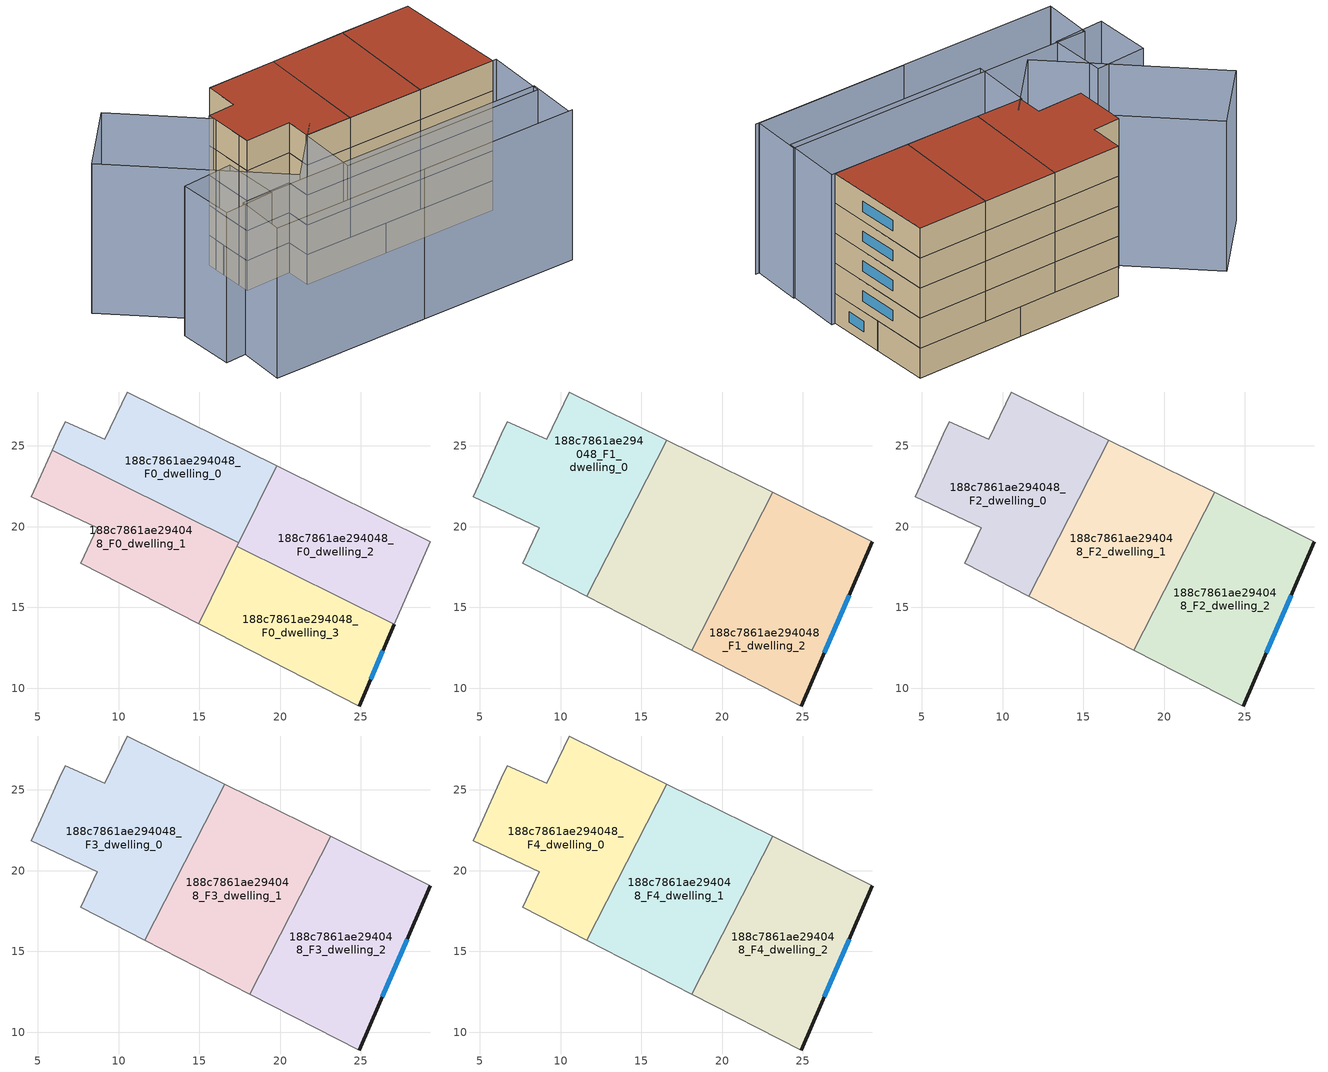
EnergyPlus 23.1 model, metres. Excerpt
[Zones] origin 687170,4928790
188c7861ae294048_F0_dwelling_0
 floor ground (EU_floor_Construction): 19.79,23.77 17.44,19.02 5.9,24.72 6.34,25.71 6.69,26.5 9.14,25.4 10.54,28.34 z0
 wall adiabatic (EU_wall_Construction): 17.44,19.02 19.79,23.77 10.54,28.34 9.14,25.4 6.69,26.5 6.34,25.71 5.9,24.72 z0:3
 wall to 188c7861ae294048_F0_dwelling_1 (EU_wall_Construction): 5.9,24.72 17.44,19.02 z0:3
188c7861ae294048_F0_dwelling_1
 floor ground (EU_floor_Construction): 17.44,19.02 14.95,14 7.65,17.74 8.69,19.95 4.6,21.86 5.07,22.89 5.9,24.72 z0
 wall adiabatic (EU_wall_Construction): 5.9,24.72 5.07,22.89 4.6,21.86 8.69,19.95 7.65,17.74 14.95,14 z0:3
 wall to 188c7861ae294048_F0_dwelling_3 (EU_wall_Construction): 14.95,14 17.32,18.78 z0:3
 wall to 188c7861ae294048_F0_dwelling_2 (EU_wall_Construction): 17.32,18.78 17.44,19.02 z0:3
188c7861ae294048_F0_dwelling_2
 floor ground (EU_floor_Construction): 29.29,19.07 27.08,13.96 17.32,18.78 19.79,23.77 z0
 wall adiabatic (EU_wall_Construction): 27.08,13.96 29.29,19.07 19.79,23.77 17.44,19.02 z0:3
 wall to 188c7861ae294048_F0_dwelling_3 (EU_wall_Construction): 17.32,18.78 27.08,13.96 z0:3
 ceiling adiabatic (EU_roof_Construction): 20.59,17.17 23.12,22.12 19.79,23.77 17.32,18.78 z3
188c7861ae294048_F0_dwelling_3
 floor ground (EU_floor_Construction): 27.08,13.96 24.89,8.9 14.95,14 17.32,18.78 z0
 wall outside (EU_wall_Construction): 24.89,8.9 27.08,13.96 z0:3
 wall adiabatic (EU_wall_Construction): 14.95,14 24.89,8.9 z0:3
 window (EU_Window_Construction): 25.6,10.55 26.37,12.31 z0.98:2.02
 ceiling adiabatic (EU_roof_Construction): 18.13,12.37 20.59,17.17 17.32,18.78 14.96,14 z3
188c7861ae294048_F1_dwelling_0
 floor to 188c7861ae294048_F0_dwelling_0 (EU_floor_Construction): 16.57,25.36 14.16,20.64 5.9,24.72 6.34,25.71 6.69,26.5 9.14,25.4 10.54,28.34 z3
 floor to 188c7861ae294048_F0_dwelling_1 (EU_floor_Construction): 14.16,20.64 11.63,15.7 7.65,17.74 8.69,19.95 4.6,21.86 5.07,22.89 5.9,24.72 z3
 wall adiabatic (EU_wall_Construction): 16.57,25.36 10.54,28.34 9.14,25.4 6.69,26.5 6.34,25.71 5.07,22.89 4.6,21.86 8.69,19.95 7.65,17.74 11.63,15.7 z3:6
 wall to 188c7861ae294048_F1_dwelling_1 (EU_wall_Construction): 11.63,15.7 16.57,25.36 z3:6
188c7861ae294048_F1_dwelling_1
 floor to 188c7861ae294048_F0_dwelling_1 (EU_floor_Construction): 17.44,19.02 14.96,14 11.63,15.7 14.16,20.64 z3
 floor to 188c7861ae294048_F0_dwelling_0 (EU_floor_Construction): 19.79,23.77 17.44,19.02 14.16,20.64 16.57,25.36 z3
 floor adiabatic (EU_floor_Construction): 23.12,22.12 18.13,12.37 14.96,14 19.79,23.77 z3
 wall adiabatic (EU_wall_Construction): 23.12,22.12 16.57,25.36 / 11.63,15.7 18.13,12.37 z3:6
 wall to 188c7861ae294048_F1_dwelling_2 (EU_wall_Construction): 18.13,12.37 23.12,22.12 z3:6
188c7861ae294048_F1_dwelling_2
 floor to 188c7861ae294048_F0_dwelling_2 (EU_floor_Construction): 29.29,19.07 27.08,13.96 20.59,17.17 23.12,22.12 z3
 floor to 188c7861ae294048_F0_dwelling_3 (EU_floor_Construction): 27.08,13.96 24.89,8.9 18.13,12.37 20.59,17.17 z3
 wall outside (EU_wall_Construction): 24.89,8.9 29.29,19.07 z3:6
 wall adiabatic (EU_wall_Construction): 29.29,19.07 23.12,22.12 / 18.13,12.37 24.89,8.9 z3:6
 window (EU_Window_Construction): 26.32,12.21 27.86,15.76 z3.98:5.02
188c7861ae294048_F2_dwelling_0
 floor to 188c7861ae294048_F1_dwelling_0 (EU_floor_Construction): 16.57,25.36 11.63,15.7 7.65,17.74 8.69,19.95 4.6,21.86 5.07,22.89 6.34,25.71 6.69,26.5 9.14,25.4 10.54,28.34 z6
 wall adiabatic (EU_wall_Construction): 16.57,25.36 10.54,28.34 9.14,25.4 6.69,26.5 6.34,25.71 5.07,22.89 4.6,21.86 8.69,19.95 7.65,17.74 11.63,15.7 z6:9
 wall to 188c7861ae294048_F2_dwelling_1 (EU_wall_Construction): 11.63,15.7 16.57,25.36 z6:9
188c7861ae294048_F2_dwelling_1
 floor to 188c7861ae294048_F1_dwelling_1 (EU_floor_Construction): 23.12,22.12 18.13,12.37 11.63,15.7 16.57,25.36 z6
 wall adiabatic (EU_wall_Construction): 23.12,22.12 16.57,25.36 / 11.63,15.7 18.13,12.37 z6:9
 wall to 188c7861ae294048_F2_dwelling_2 (EU_wall_Construction): 18.13,12.37 23.12,22.12 z6:9
188c7861ae294048_F2_dwelling_2
 floor to 188c7861ae294048_F1_dwelling_2 (EU_floor_Construction): 29.29,19.07 24.89,8.9 18.13,12.37 23.12,22.12 z6
 wall outside (EU_wall_Construction): 24.89,8.9 29.29,19.07 z6:9
 wall adiabatic (EU_wall_Construction): 29.29,19.07 23.12,22.12 / 18.13,12.37 24.89,8.9 z6:9
 window (EU_Window_Construction): 26.32,12.21 27.86,15.76 z6.98:8.02
188c7861ae294048_F3_dwelling_0
 floor to 188c7861ae294048_F2_dwelling_0 (EU_floor_Construction): 16.57,25.36 11.63,15.7 7.65,17.74 8.69,19.95 4.6,21.86 5.07,22.89 6.34,25.71 6.69,26.5 9.14,25.4 10.54,28.34 z9
 wall adiabatic (EU_wall_Construction): 16.57,25.36 10.54,28.34 9.14,25.4 6.69,26.5 6.34,25.71 5.07,22.89 4.6,21.86 8.69,19.95 7.65,17.74 11.63,15.7 z9:12
 wall to 188c7861ae294048_F3_dwelling_1 (EU_wall_Construction): 11.63,15.7 16.57,25.36 z9:12
188c7861ae294048_F3_dwelling_1
 floor to 188c7861ae294048_F2_dwelling_1 (EU_floor_Construction): 23.12,22.12 18.13,12.37 11.63,15.7 16.57,25.36 z9
 wall adiabatic (EU_wall_Construction): 23.12,22.12 16.57,25.36 / 11.63,15.7 18.13,12.37 z9:12
 wall to 188c7861ae294048_F3_dwelling_2 (EU_wall_Construction): 18.13,12.37 23.12,22.12 z9:12
188c7861ae294048_F3_dwelling_2
 floor to 188c7861ae294048_F2_dwelling_2 (EU_floor_Construction): 29.29,19.07 24.89,8.9 18.13,12.37 23.12,22.12 z9
 wall outside (EU_wall_Construction): 24.89,8.9 29.29,19.07 z9:12
 wall adiabatic (EU_wall_Construction): 29.29,19.07 23.12,22.12 / 18.13,12.37 24.89,8.9 z9:12
 window (EU_Window_Construction): 26.32,12.21 27.86,15.76 z9.98:11.02
188c7861ae294048_F4_dwelling_0
 floor to 188c7861ae294048_F3_dwelling_0 (EU_floor_Construction): 16.57,25.36 11.63,15.7 7.65,17.74 8.69,19.95 4.6,21.86 5.07,22.89 6.34,25.71 6.69,26.5 9.14,25.4 10.54,28.34 z12
 wall adiabatic (EU_wall_Construction): 16.57,25.36 10.54,28.34 9.14,25.4 6.69,26.5 6.34,25.71 5.07,22.89 4.6,21.86 8.69,19.95 7.65,17.74 11.63,15.7 z12:15
 wall to 188c7861ae294048_F4_dwelling_1 (EU_wall_Construction): 11.63,15.7 16.57,25.36 z12:15
 roof outside (EU_roof_Construction): 11.63,15.7 16.57,25.36 10.54,28.34 9.14,25.4 6.69,26.5 6.34,25.71 5.07,22.89 4.6,21.86 8.69,19.95 7.65,17.74 z15
188c7861ae294048_F4_dwelling_1
 floor to 188c7861ae294048_F3_dwelling_1 (EU_floor_Construction): 23.12,22.12 18.13,12.37 11.63,15.7 16.57,25.36 z12
 wall adiabatic (EU_wall_Construction): 23.12,22.12 16.57,25.36 / 11.63,15.7 18.13,12.37 z12:15
 wall to 188c7861ae294048_F4_dwelling_2 (EU_wall_Construction): 18.13,12.37 23.12,22.12 z12:15
 roof outside (EU_roof_Construction): 18.13,12.37 23.12,22.12 16.57,25.36 11.63,15.7 z15
188c7861ae294048_F4_dwelling_2
 floor to 188c7861ae294048_F3_dwelling_2 (EU_floor_Construction): 29.29,19.07 24.89,8.9 18.13,12.37 23.12,22.12 z12
 wall outside (EU_wall_Construction): 24.89,8.9 29.29,19.07 z12:15
 wall adiabatic (EU_wall_Construction): 29.29,19.07 23.12,22.12 / 18.13,12.37 24.89,8.9 z12:15
 window (EU_Window_Construction): 26.32,12.21 27.86,15.76 z12.98:14.02
 roof outside (EU_roof_Construction): 24.89,8.9 29.29,19.07 23.12,22.12 18.13,12.37 z15
shading: -6.34,13.59 21.04,-0.45 / 20.73,-0.29 -6.37,13.61 / -6.37,13.61 -4.16,17.93 / -4.16,17.93 22.95,4.03 / 22.95,4.03 20.73,-0.29 / 7.57,17.8 25.23,8.73 / 25.23,8.73 22.56,3.54 / 22.56,3.54 4.91,12.61 / 4.91,12.61 7.57,17.8 / 0.55,21.52 -1.61,16.53 / -1.61,16.53 -6.13,18.49 / -6.13,18.49 -3.98,23.48 / -3.98,23.48 0.55,21.52 / 3.06,34.83 9.29,18.36 / 9.29,18.36 1.91,15.56 / 1.91,15.56 -4.33,32.03 / -4.33,32.03 3.06,34.83 z0:15
[Building]
EU S2 Campaign: North Axis=0; Terrain=City; Solar Distribution=FullExterior
[Site:Location]
Bologna: Latitude=44.5; Longitude=11.25; Time Zone=1; Elevation=37
[SizingPeriod:WeatherFileDays]
AnnualSizingPeriod: Begin Month=1; Begin Day of Month=1; End Month=12; End Day of Month=31; Day of Week for Start Day=Monday; Use Weather File Daylight Saving Period=No; Use Weather File Rain and Snow Indicators=No
[MATERIAL]
EU_InternalMass_Material: Roughness=MediumRough; Thickness=0.1; Conductivity=1; Density=1800; Specific Heat=900; Thermal Absorptance=0.9; Solar Absorptance=0.7; Visible Absorptance=0.7
[MATERIAL:NOMASS] Roughness=MediumRough; Thermal Absorptance=0.9; Solar Absorptance=0.7; Visible Absorptance=0.7
Name | Thermal Resistance
EU_wall_NoMass | 0.905828
EU_roof_NoMass | 0.37593
EU_floor_NoMass | 0.67114
[WINDOWMATERIAL:SIMPLEGLAZINGSYSTEM]
EU_Window_SimpleGlazing: UFactor=4.52486; Solar Heat Gain Coefficient=0.85; Visible Transmittance=0.85
[CONSTRUCTION]
EU_wall_Construction: EU_wall_NoMass
EU_roof_Construction: EU_roof_NoMass
EU_floor_Construction: EU_floor_NoMass
EU_InternalMass_Construction: EU_InternalMass_Material
EU_Window_Construction: EU_Window_SimpleGlazing
[ZONE] Type=1; Multiplier=1; Ceiling Height=autocalculate; Floor Area=autocalculate; Part of Total Floor Area=Yes
Name | Volume
188c7861ae294048_F0_dwelling_0 | 179.324
188c7861ae294048_F1_dwelling_0; 188c7861ae294048_F2_dwelling_0; 188c7861ae294048_F3_dwelling_0; 188c7861ae294048_F4_dwelling_0 | 239.109
188c7861ae294048_F0_dwelling_1 | 179.318
188c7861ae294048_F1_dwelling_1; 188c7861ae294048_F2_dwelling_1; 188c7861ae294048_F3_dwelling_1; 188c7861ae294048_F4_dwelling_1 | 239.099
188c7861ae294048_F0_dwelling_2 | 179.329
188c7861ae294048_F1_dwelling_2; 188c7861ae294048_F2_dwelling_2; 188c7861ae294048_F3_dwelling_2; 188c7861ae294048_F4_dwelling_2 | 239.098
188c7861ae294048_F0_dwelling_3 | 179.331
[INTERNALMASS] Construction=EU_InternalMass_Construction
Name | Zone or ZoneList | Surface Area
188c7861ae294048_F0_dwelling_0_EU_InternalMass | 188c7861ae294048_F0_dwelling_0 | 59.7743
188c7861ae294048_F0_dwelling_1_EU_InternalMass | 188c7861ae294048_F0_dwelling_1 | 59.7728
188c7861ae294048_F0_dwelling_2_EU_InternalMass | 188c7861ae294048_F0_dwelling_2 | 59.7764
188c7861ae294048_F0_dwelling_3_EU_InternalMass | 188c7861ae294048_F0_dwelling_3 | 59.7768
188c7861ae294048_F1_dwelling_0_EU_InternalMass | 188c7861ae294048_F1_dwelling_0 | 79.7029
188c7861ae294048_F1_dwelling_1_EU_InternalMass | 188c7861ae294048_F1_dwelling_1 | 79.6995
188c7861ae294048_F1_dwelling_2_EU_InternalMass | 188c7861ae294048_F1_dwelling_2 | 79.6997
188c7861ae294048_F2_dwelling_0_EU_InternalMass | 188c7861ae294048_F2_dwelling_0 | 79.7029
188c7861ae294048_F2_dwelling_1_EU_InternalMass | 188c7861ae294048_F2_dwelling_1 | 79.6995
188c7861ae294048_F2_dwelling_2_EU_InternalMass | 188c7861ae294048_F2_dwelling_2 | 79.6997
188c7861ae294048_F3_dwelling_0_EU_InternalMass | 188c7861ae294048_F3_dwelling_0 | 79.7029
188c7861ae294048_F3_dwelling_1_EU_InternalMass | 188c7861ae294048_F3_dwelling_1 | 79.6995
188c7861ae294048_F3_dwelling_2_EU_InternalMass | 188c7861ae294048_F3_dwelling_2 | 79.6997
188c7861ae294048_F4_dwelling_0_EU_InternalMass | 188c7861ae294048_F4_dwelling_0 | 79.7029
188c7861ae294048_F4_dwelling_1_EU_InternalMass | 188c7861ae294048_F4_dwelling_1 | 79.6995
188c7861ae294048_F4_dwelling_2_EU_InternalMass | 188c7861ae294048_F4_dwelling_2 | 79.6997
[OTHEREQUIPMENT] Fuel Type=Electricity; Design Level Calculation Method=Watts/Area; Power per Zone Floor Area=1; Fraction Latent=0; Fraction Radiant=0; Fraction Lost=0; Carbon Dioxide Generation Rate=0; EndUse Subcategory=EU_Step8_InternalGains
Name | Zone or ZoneList or Space or SpaceList | Schedule
EU_Step8_InternalGain_188c7861ae294048_F0_dwelling_0_f000 | 188c7861ae294048_F0_dwelling_0 | EU_Step8_GainSchedule_188c7861ae294048_F0_dwelling_0_f000
EU_Step8_InternalGain_188c7861ae294048_F0_dwelling_1_f000 | 188c7861ae294048_F0_dwelling_1 | EU_Step8_GainSchedule_188c7861ae294048_F0_dwelling_1_f000
EU_Step8_InternalGain_188c7861ae294048_F0_dwelling_2_f000 | 188c7861ae294048_F0_dwelling_2 | EU_Step8_GainSchedule_188c7861ae294048_F0_dwelling_2_f000
EU_Step8_InternalGain_188c7861ae294048_F0_dwelling_3_f000 | 188c7861ae294048_F0_dwelling_3 | EU_Step8_GainSchedule_188c7861ae294048_F0_dwelling_3_f000
EU_Step8_InternalGain_188c7861ae294048_F1_dwelling_0_f000 | 188c7861ae294048_F1_dwelling_0 | EU_Step8_GainSchedule_188c7861ae294048_F1_dwelling_0_f000
EU_Step8_InternalGain_188c7861ae294048_F1_dwelling_1_f000 | 188c7861ae294048_F1_dwelling_1 | EU_Step8_GainSchedule_188c7861ae294048_F1_dwelling_1_f000
EU_Step8_InternalGain_188c7861ae294048_F1_dwelling_2_f000 | 188c7861ae294048_F1_dwelling_2 | EU_Step8_GainSchedule_188c7861ae294048_F1_dwelling_2_f000
EU_Step8_InternalGain_188c7861ae294048_F2_dwelling_0_f000 | 188c7861ae294048_F2_dwelling_0 | EU_Step8_GainSchedule_188c7861ae294048_F2_dwelling_0_f000
EU_Step8_InternalGain_188c7861ae294048_F2_dwelling_1_f000 | 188c7861ae294048_F2_dwelling_1 | EU_Step8_GainSchedule_188c7861ae294048_F2_dwelling_1_f000
EU_Step8_InternalGain_188c7861ae294048_F2_dwelling_2_f000 | 188c7861ae294048_F2_dwelling_2 | EU_Step8_GainSchedule_188c7861ae294048_F2_dwelling_2_f000
EU_Step8_InternalGain_188c7861ae294048_F3_dwelling_0_f000 | 188c7861ae294048_F3_dwelling_0 | EU_Step8_GainSchedule_188c7861ae294048_F3_dwelling_0_f000
EU_Step8_InternalGain_188c7861ae294048_F3_dwelling_1_f000 | 188c7861ae294048_F3_dwelling_1 | EU_Step8_GainSchedule_188c7861ae294048_F3_dwelling_1_f000
EU_Step8_InternalGain_188c7861ae294048_F3_dwelling_2_f000 | 188c7861ae294048_F3_dwelling_2 | EU_Step8_GainSchedule_188c7861ae294048_F3_dwelling_2_f000
EU_Step8_InternalGain_188c7861ae294048_F4_dwelling_0_f000 | 188c7861ae294048_F4_dwelling_0 | EU_Step8_GainSchedule_188c7861ae294048_F4_dwelling_0_f000
EU_Step8_InternalGain_188c7861ae294048_F4_dwelling_1_f000 | 188c7861ae294048_F4_dwelling_1 | EU_Step8_GainSchedule_188c7861ae294048_F4_dwelling_1_f000
EU_Step8_InternalGain_188c7861ae294048_F4_dwelling_2_f000 | 188c7861ae294048_F4_dwelling_2 | EU_Step8_GainSchedule_188c7861ae294048_F4_dwelling_2_f000
[ZONEVENTILATION:DESIGNFLOWRATE] Schedule=EU_AlwaysOn; Design Flow Rate Calculation Method=AirChanges/Hour; Air Changes per Hour=0.73129; Ventilation Type=Natural; Fan Pressure Rise=0; Fan Total Efficiency=1; Constant Term Coefficient=1; Temperature Term Coefficient=0; Velocity Term Coefficient=0; Velocity Squared Term Coefficient=0; Minimum Indoor Temperature=-100; Maximum Indoor Temperature=100; Delta Temperature=-100; Minimum Outdoor Temperature=-100; Maximum Outdoor Temperature=100; Maximum Wind Speed=40
Name | Zone or ZoneList or Space or SpaceList
EU_ConstantAir_188c7861ae294048_F0_dwelling_0 | 188c7861ae294048_F0_dwelling_0
EU_ConstantAir_188c7861ae294048_F0_dwelling_1 | 188c7861ae294048_F0_dwelling_1
EU_ConstantAir_188c7861ae294048_F0_dwelling_2 | 188c7861ae294048_F0_dwelling_2
EU_ConstantAir_188c7861ae294048_F0_dwelling_3 | 188c7861ae294048_F0_dwelling_3
EU_ConstantAir_188c7861ae294048_F1_dwelling_0 | 188c7861ae294048_F1_dwelling_0
EU_ConstantAir_188c7861ae294048_F1_dwelling_1 | 188c7861ae294048_F1_dwelling_1
EU_ConstantAir_188c7861ae294048_F1_dwelling_2 | 188c7861ae294048_F1_dwelling_2
EU_ConstantAir_188c7861ae294048_F2_dwelling_0 | 188c7861ae294048_F2_dwelling_0
EU_ConstantAir_188c7861ae294048_F2_dwelling_1 | 188c7861ae294048_F2_dwelling_1
EU_ConstantAir_188c7861ae294048_F2_dwelling_2 | 188c7861ae294048_F2_dwelling_2
EU_ConstantAir_188c7861ae294048_F3_dwelling_0 | 188c7861ae294048_F3_dwelling_0
EU_ConstantAir_188c7861ae294048_F3_dwelling_1 | 188c7861ae294048_F3_dwelling_1
EU_ConstantAir_188c7861ae294048_F3_dwelling_2 | 188c7861ae294048_F3_dwelling_2
EU_ConstantAir_188c7861ae294048_F4_dwelling_0 | 188c7861ae294048_F4_dwelling_0
EU_ConstantAir_188c7861ae294048_F4_dwelling_1 | 188c7861ae294048_F4_dwelling_1
EU_ConstantAir_188c7861ae294048_F4_dwelling_2 | 188c7861ae294048_F4_dwelling_2
[HVACTEMPLATE:THERMOSTAT] Constant Heating Setpoint=20; Constant Cooling Setpoint=50
EU_HeatOnly_188c7861ae294048_F0_dwelling_0; EU_HeatOnly_188c7861ae294048_F0_dwelling_1; EU_HeatOnly_188c7861ae294048_F0_dwelling_2; EU_HeatOnly_188c7861ae294048_F0_dwelling_3; EU_HeatOnly_188c7861ae294048_F1_dwelling_0; EU_HeatOnly_188c7861ae294048_F1_dwelling_1; EU_HeatOnly_188c7861ae294048_F1_dwelling_2; EU_HeatOnly_188c7861ae294048_F2_dwelling_0; EU_HeatOnly_188c7861ae294048_F2_dwelling_1; EU_HeatOnly_188c7861ae294048_F2_dwelling_2; EU_HeatOnly_188c7861ae294048_F3_dwelling_0; EU_HeatOnly_188c7861ae294048_F3_dwelling_1; EU_HeatOnly_188c7861ae294048_F3_dwelling_2; EU_HeatOnly_188c7861ae294048_F4_dwelling_0; EU_HeatOnly_188c7861ae294048_F4_dwelling_1; EU_HeatOnly_188c7861ae294048_F4_dwelling_2
[HVACTEMPLATE:ZONE:IDEALLOADSAIRSYSTEM] System Availability Schedule=EU_AlwaysOn; Maximum Heating Supply Air Temperature=50; Minimum Cooling Supply Air Temperature=13; Maximum Heating Supply Air Humidity Ratio=0.0156; Minimum Cooling Supply Air Humidity Ratio=0.0077; Heating Limit=NoLimit; Cooling Limit=NoLimit; Heating Availability Schedule=EU_AlwaysOn; Cooling Availability Schedule=EU_CoolingOff; Dehumidification Control Type=ConstantSensibleHeatRatio; Cooling Sensible Heat Ratio=0.7; Dehumidification Setpoint=60; Humidification Control Type=None; Humidification Setpoint=30; Outdoor Air Method=None; Outdoor Air Flow Rate per Person=0.00944; Outdoor Air Flow Rate per Zone Floor Area=0; Outdoor Air Flow Rate per Zone=0; Demand Controlled Ventilation Type=None; Outdoor Air Economizer Type=NoEconomizer; Heat Recovery Type=None; Sensible Heat Recovery Effectiveness=0.7; Latent Heat Recovery Effectiveness=0.65
Name | Template Thermostat
188c7861ae294048_F0_dwelling_0 | EU_HeatOnly_188c7861ae294048_F0_dwelling_0
188c7861ae294048_F0_dwelling_1 | EU_HeatOnly_188c7861ae294048_F0_dwelling_1
188c7861ae294048_F0_dwelling_2 | EU_HeatOnly_188c7861ae294048_F0_dwelling_2
188c7861ae294048_F0_dwelling_3 | EU_HeatOnly_188c7861ae294048_F0_dwelling_3
188c7861ae294048_F1_dwelling_0 | EU_HeatOnly_188c7861ae294048_F1_dwelling_0
188c7861ae294048_F1_dwelling_1 | EU_HeatOnly_188c7861ae294048_F1_dwelling_1
188c7861ae294048_F1_dwelling_2 | EU_HeatOnly_188c7861ae294048_F1_dwelling_2
188c7861ae294048_F2_dwelling_0 | EU_HeatOnly_188c7861ae294048_F2_dwelling_0
188c7861ae294048_F2_dwelling_1 | EU_HeatOnly_188c7861ae294048_F2_dwelling_1
188c7861ae294048_F2_dwelling_2 | EU_HeatOnly_188c7861ae294048_F2_dwelling_2
188c7861ae294048_F3_dwelling_0 | EU_HeatOnly_188c7861ae294048_F3_dwelling_0
188c7861ae294048_F3_dwelling_1 | EU_HeatOnly_188c7861ae294048_F3_dwelling_1
188c7861ae294048_F3_dwelling_2 | EU_HeatOnly_188c7861ae294048_F3_dwelling_2
188c7861ae294048_F4_dwelling_0 | EU_HeatOnly_188c7861ae294048_F4_dwelling_0
188c7861ae294048_F4_dwelling_1 | EU_HeatOnly_188c7861ae294048_F4_dwelling_1
188c7861ae294048_F4_dwelling_2 | EU_HeatOnly_188c7861ae294048_F4_dwelling_2
[SIZING:ZONE] Zone Cooling Design Supply Air Temperature Input Method=SupplyAirTemperature; Zone Cooling Design Supply Air Temperature=13; Zone Heating Design Supply Air Temperature Input Method=SupplyAirTemperature; Zone Heating Design Supply Air Temperature=50; Zone Cooling Design Supply Air Humidity Ratio=0.008; Zone Heating Design Supply Air Humidity Ratio=0.008; Cooling Design Air Flow Method=DesignDay; Cooling Design Air Flow Rate=0; Cooling Minimum Air Flow per Zone Floor Area=0.000762; Cooling Minimum Air Flow=0; Cooling Minimum Air Flow Fraction=0.2; Heating Design Air Flow Method=DesignDay; Heating Design Air Flow Rate=0; Heating Maximum Air Flow per Zone Floor Area=0.002032; Heating Maximum Air Flow=0.141576; Heating Maximum Air Flow Fraction=0.3; Account for Dedicated Outdoor Air System=No; Dedicated Outdoor Air System Control Strategy=NeutralSupplyAir; Dedicated Outdoor Air Low Setpoint Temperature for Design=autosize; Dedicated Outdoor Air High Setpoint Temperature for Design=autosize; Zone Load Sizing Method=Sensible Load Only No Latent Load; Zone Latent Cooling Design Supply Air Humidity Ratio Input Method=HumidityRatioDifference; Zone Cooling Design Supply Air Humidity Ratio Difference=0.005; Zone Latent Heating Design Supply Air Humidity Ratio Input Method=HumidityRatioDifference; Zone Humidification Design Supply Air Humidity Ratio Difference=0.005
188c7861ae294048_F0_dwelling_0; 188c7861ae294048_F0_dwelling_1; 188c7861ae294048_F0_dwelling_2; 188c7861ae294048_F0_dwelling_3; 188c7861ae294048_F1_dwelling_0; 188c7861ae294048_F1_dwelling_1; 188c7861ae294048_F1_dwelling_2; 188c7861ae294048_F2_dwelling_0; 188c7861ae294048_F2_dwelling_1; 188c7861ae294048_F2_dwelling_2; 188c7861ae294048_F3_dwelling_0; 188c7861ae294048_F3_dwelling_1; 188c7861ae294048_F3_dwelling_2; 188c7861ae294048_F4_dwelling_0; 188c7861ae294048_F4_dwelling_1; 188c7861ae294048_F4_dwelling_2
[SCHEDULE:CONSTANT]
Name | Hourly Value
EU_AlwaysOn | 1
EU_CoolingOff | 0
[SCHEDULE:FILE] Column Number=1; Rows to Skip at Top=0; Number of Hours of Data=8760; Column Separator=Comma; Interpolate to Timestep=No; Minutes per Item=60; Adjust Schedule for Daylight Savings=Yes
Name | File
EU_Step8_GainSchedule_188c7861ae294048_F0_dwelling_0_f000 | ../../schedules/188c7861ae294048/188c7861ae294048_F0_dwelling_0_f000_gain.csv
EU_Step8_GainSchedule_188c7861ae294048_F0_dwelling_1_f000 | ../../schedules/188c7861ae294048/188c7861ae294048_F0_dwelling_1_f000_gain.csv
EU_Step8_GainSchedule_188c7861ae294048_F0_dwelling_2_f000 | ../../schedules/188c7861ae294048/188c7861ae294048_F0_dwelling_2_f000_gain.csv
EU_Step8_GainSchedule_188c7861ae294048_F0_dwelling_3_f000 | ../../schedules/188c7861ae294048/188c7861ae294048_F0_dwelling_3_f000_gain.csv
EU_Step8_GainSchedule_188c7861ae294048_F1_dwelling_0_f000 | ../../schedules/188c7861ae294048/188c7861ae294048_F1_dwelling_0_f000_gain.csv
EU_Step8_GainSchedule_188c7861ae294048_F1_dwelling_1_f000 | ../../schedules/188c7861ae294048/188c7861ae294048_F1_dwelling_1_f000_gain.csv
EU_Step8_GainSchedule_188c7861ae294048_F1_dwelling_2_f000 | ../../schedules/188c7861ae294048/188c7861ae294048_F1_dwelling_2_f000_gain.csv
EU_Step8_GainSchedule_188c7861ae294048_F2_dwelling_0_f000 | ../../schedules/188c7861ae294048/188c7861ae294048_F2_dwelling_0_f000_gain.csv
EU_Step8_GainSchedule_188c7861ae294048_F2_dwelling_1_f000 | ../../schedules/188c7861ae294048/188c7861ae294048_F2_dwelling_1_f000_gain.csv
EU_Step8_GainSchedule_188c7861ae294048_F2_dwelling_2_f000 | ../../schedules/188c7861ae294048/188c7861ae294048_F2_dwelling_2_f000_gain.csv
EU_Step8_GainSchedule_188c7861ae294048_F3_dwelling_0_f000 | ../../schedules/188c7861ae294048/188c7861ae294048_F3_dwelling_0_f000_gain.csv
EU_Step8_GainSchedule_188c7861ae294048_F3_dwelling_1_f000 | ../../schedules/188c7861ae294048/188c7861ae294048_F3_dwelling_1_f000_gain.csv
EU_Step8_GainSchedule_188c7861ae294048_F3_dwelling_2_f000 | ../../schedules/188c7861ae294048/188c7861ae294048_F3_dwelling_2_f000_gain.csv
EU_Step8_GainSchedule_188c7861ae294048_F4_dwelling_0_f000 | ../../schedules/188c7861ae294048/188c7861ae294048_F4_dwelling_0_f000_gain.csv
EU_Step8_GainSchedule_188c7861ae294048_F4_dwelling_1_f000 | ../../schedules/188c7861ae294048/188c7861ae294048_F4_dwelling_1_f000_gain.csv
EU_Step8_GainSchedule_188c7861ae294048_F4_dwelling_2_f000 | ../../schedules/188c7861ae294048/188c7861ae294048_F4_dwelling_2_f000_gain.csv
